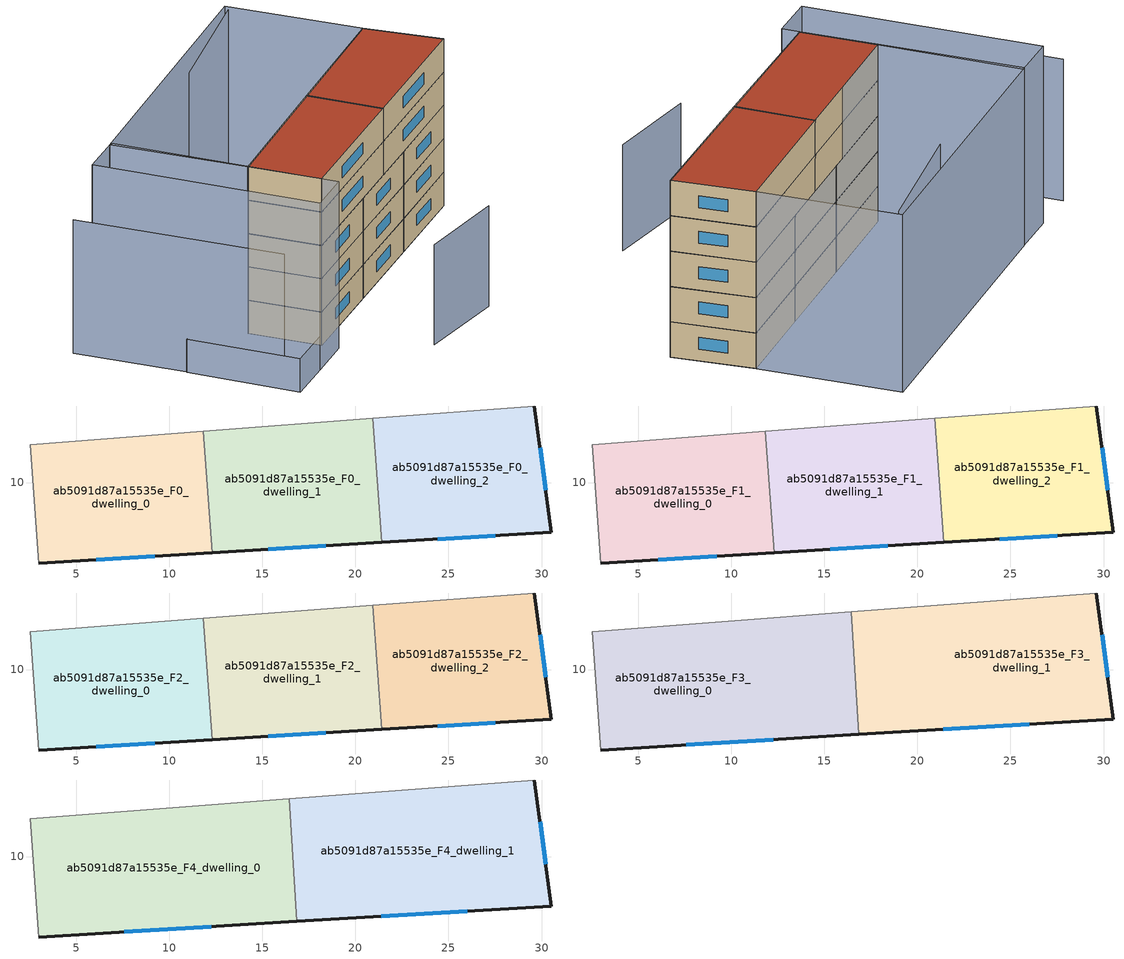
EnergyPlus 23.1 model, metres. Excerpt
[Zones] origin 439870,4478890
ab5091d87a15535e_F0_dwelling_0
 floor ground (EU_floor_Construction): 12.3,6.24 11.84,12.75 2.52,12.03 2.98,5.68 z0
 wall outside (EU_wall_Construction): 12.3,6.24 2.98,5.68 z0:3
 wall adiabatic (EU_wall_Construction): 2.98,5.68 2.52,12.03 11.84,12.75 z0:3
 wall to ab5091d87a15535e_F0_dwelling_1 (EU_wall_Construction): 11.84,12.75 12.3,6.24 z0:3
 window (EU_Window_Construction): 9.21,6.05 6.07,5.86 z0.99:2.01
ab5091d87a15535e_F0_dwelling_1
 floor ground (EU_floor_Construction): 21.41,6.79 20.93,13.45 11.84,12.75 12.3,6.24 z0
 wall outside (EU_wall_Construction): 21.41,6.79 12.3,6.24 z0:3
 wall adiabatic (EU_wall_Construction): 11.84,12.75 20.93,13.45 z0:3
 wall to ab5091d87a15535e_F0_dwelling_2 (EU_wall_Construction): 20.93,13.45 21.41,6.79 z0:3
 window (EU_Window_Construction): 18.39,6.6 15.32,6.42 z0.99:2.01
ab5091d87a15535e_F0_dwelling_2
 floor ground (EU_floor_Construction): 30.53,7.33 29.62,14.11 20.93,13.45 21.41,6.79 z0
 wall outside (EU_wall_Construction): 29.62,14.11 30.53,7.33 21.41,6.79 z0:3
 wall adiabatic (EU_wall_Construction): 20.93,13.45 29.62,14.11 z0:3
 window (EU_Window_Construction): 29.92,11.86 30.23,9.58 / 27.51,7.15 24.44,6.97 z0.99:2.01
ab5091d87a15535e_F1_dwelling_0
 floor to ab5091d87a15535e_F0_dwelling_0 (EU_floor_Construction): 12.3,6.24 11.84,12.75 2.52,12.03 2.98,5.68 z3
 wall outside (EU_wall_Construction): 12.3,6.24 2.98,5.68 z3:6
 wall adiabatic (EU_wall_Construction): 2.98,5.68 2.52,12.03 11.84,12.75 z3:6
 wall to ab5091d87a15535e_F1_dwelling_1 (EU_wall_Construction): 11.84,12.75 12.3,6.24 z3:6
 window (EU_Window_Construction): 9.21,6.05 6.07,5.86 z3.99:5.01
ab5091d87a15535e_F1_dwelling_1
 floor to ab5091d87a15535e_F0_dwelling_1 (EU_floor_Construction): 21.41,6.79 20.93,13.45 11.84,12.75 12.3,6.24 z3
 wall outside (EU_wall_Construction): 21.41,6.79 12.3,6.24 z3:6
 wall adiabatic (EU_wall_Construction): 11.84,12.75 20.93,13.45 z3:6
 wall to ab5091d87a15535e_F1_dwelling_2 (EU_wall_Construction): 20.93,13.45 21.41,6.79 z3:6
 window (EU_Window_Construction): 18.39,6.6 15.32,6.42 z3.99:5.01
ab5091d87a15535e_F1_dwelling_2
 floor to ab5091d87a15535e_F0_dwelling_2 (EU_floor_Construction): 30.53,7.33 29.62,14.11 20.93,13.45 21.41,6.79 z3
 wall outside (EU_wall_Construction): 29.62,14.11 30.53,7.33 21.41,6.79 z3:6
 wall adiabatic (EU_wall_Construction): 20.93,13.45 29.62,14.11 z3:6
 window (EU_Window_Construction): 29.92,11.86 30.23,9.58 / 27.51,7.15 24.44,6.97 z3.99:5.01
ab5091d87a15535e_F2_dwelling_0
 floor to ab5091d87a15535e_F1_dwelling_0 (EU_floor_Construction): 12.3,6.24 11.84,12.75 2.52,12.03 2.98,5.68 z6
 wall outside (EU_wall_Construction): 12.3,6.24 2.98,5.68 z6:9
 wall adiabatic (EU_wall_Construction): 2.98,5.68 2.52,12.03 11.84,12.75 z6:9
 wall to ab5091d87a15535e_F2_dwelling_1 (EU_wall_Construction): 11.84,12.75 12.3,6.24 z6:9
 window (EU_Window_Construction): 9.21,6.05 6.07,5.86 z6.99:8.01
ab5091d87a15535e_F2_dwelling_1
 floor to ab5091d87a15535e_F1_dwelling_1 (EU_floor_Construction): 21.41,6.79 20.93,13.45 11.84,12.75 12.3,6.24 z6
 wall outside (EU_wall_Construction): 21.41,6.79 12.3,6.24 z6:9
 wall adiabatic (EU_wall_Construction): 11.84,12.75 20.93,13.45 z6:9
 wall to ab5091d87a15535e_F2_dwelling_2 (EU_wall_Construction): 20.93,13.45 21.41,6.79 z6:9
 window (EU_Window_Construction): 18.39,6.6 15.32,6.42 z6.99:8.01
ab5091d87a15535e_F2_dwelling_2
 floor to ab5091d87a15535e_F1_dwelling_2 (EU_floor_Construction): 30.53,7.33 29.62,14.11 20.93,13.45 21.41,6.79 z6
 wall outside (EU_wall_Construction): 29.62,14.11 30.53,7.33 21.41,6.79 z6:9
 wall adiabatic (EU_wall_Construction): 20.93,13.45 29.62,14.11 z6:9
 window (EU_Window_Construction): 29.92,11.86 30.23,9.58 / 27.51,7.15 24.44,6.97 z6.99:8.01
ab5091d87a15535e_F3_dwelling_0
 floor to ab5091d87a15535e_F2_dwelling_0 (EU_floor_Construction): 12.3,6.24 11.84,12.75 2.52,12.03 2.98,5.68 z9
 floor to ab5091d87a15535e_F2_dwelling_1 (EU_floor_Construction): 16.85,6.51 16.45,13.1 11.84,12.75 12.3,6.24 z9
 wall outside (EU_wall_Construction): 16.85,6.51 2.98,5.68 z9:12
 wall adiabatic (EU_wall_Construction): 2.98,5.68 2.52,12.03 16.45,13.1 z9:12
 wall to ab5091d87a15535e_F3_dwelling_1 (EU_wall_Construction): 16.45,13.1 16.85,6.51 z9:12
 window (EU_Window_Construction): 12.25,6.23 7.57,5.95 z9.99:11.01
ab5091d87a15535e_F3_dwelling_1
 floor to ab5091d87a15535e_F2_dwelling_1 (EU_floor_Construction): 21.41,6.79 20.93,13.45 16.45,13.1 16.85,6.51 z9
 floor to ab5091d87a15535e_F2_dwelling_2 (EU_floor_Construction): 30.53,7.33 29.62,14.11 20.94,13.44 21.41,6.79 z9
 wall outside (EU_wall_Construction): 29.62,14.11 30.53,7.33 16.85,6.51 z9:12
 wall adiabatic (EU_wall_Construction): 16.45,13.1 29.62,14.11 z9:12
 window (EU_Window_Construction): 26,7.06 21.38,6.78 / 29.92,11.86 30.23,9.58 z9.99:11.01
ab5091d87a15535e_F4_dwelling_0
 floor to ab5091d87a15535e_F3_dwelling_0 (EU_floor_Construction): 16.85,6.51 16.45,13.1 2.52,12.03 2.98,5.68 z12
 wall outside (EU_wall_Construction): 16.85,6.51 2.98,5.68 z12:15
 wall adiabatic (EU_wall_Construction): 2.98,5.68 2.52,12.03 16.45,13.1 z12:15
 wall to ab5091d87a15535e_F4_dwelling_1 (EU_wall_Construction): 16.45,13.1 16.85,6.51 z12:15
 window (EU_Window_Construction): 12.25,6.23 7.57,5.95 z12.99:14.01
 roof outside (EU_roof_Construction): 16.45,13.1 16.85,6.51 2.98,5.68 2.52,12.03 z15
ab5091d87a15535e_F4_dwelling_1
 floor to ab5091d87a15535e_F3_dwelling_1 (EU_floor_Construction): 30.53,7.33 29.62,14.11 16.45,13.1 16.85,6.51 z12
 wall outside (EU_wall_Construction): 29.62,14.11 30.53,7.33 16.85,6.51 z12:15
 wall adiabatic (EU_wall_Construction): 16.45,13.1 29.62,14.11 z12:15
 window (EU_Window_Construction): 26,7.06 21.38,6.78 / 29.92,11.86 30.23,9.58 z12.99:14.01
 roof outside (EU_roof_Construction): 29.62,14.11 30.53,7.33 16.85,6.51 16.45,13.1 z15
shading: 6.87,-2.51 15.18,-3.59 z0:9; 28.23,25.41 16.38,23.49 / 29.62,14.11 2.52,12.03 / 2.52,12.03 1.61,23.86 / 1.61,23.86 28.71,25.94 / 28.71,25.94 29.62,14.11 / -1.14,3.97 -2.33,23.62 / -2.33,23.62 1.88,23.87 / 1.88,23.87 3.07,4.22 / 3.07,4.22 -1.14,3.97 z0:15; -6.02,13.59 -1.65,13.82 / -1.65,13.82 -1.14,3.98 / -1.14,3.98 -5.51,3.75 / -5.51,3.75 -6.02,13.59 z0:3; -6.55,23.4 -5.36,5.22 z0:12
[Building]
EU S2 Campaign: North Axis=0; Terrain=City; Solar Distribution=FullExterior
[Site:Location]
Madrid: Latitude=40.5; Longitude=-3.5; Time Zone=1; Elevation=609
[SizingPeriod:WeatherFileDays]
AnnualSizingPeriod: Begin Month=1; Begin Day of Month=1; End Month=12; End Day of Month=31; Day of Week for Start Day=Monday; Use Weather File Daylight Saving Period=No; Use Weather File Rain and Snow Indicators=No
[MATERIAL]
EU_InternalMass_Material: Roughness=MediumRough; Thickness=0.1; Conductivity=1; Density=1800; Specific Heat=900; Thermal Absorptance=0.9; Solar Absorptance=0.7; Visible Absorptance=0.7
[MATERIAL:NOMASS] Roughness=MediumRough; Thermal Absorptance=0.9; Solar Absorptance=0.7; Visible Absorptance=0.7
Name | Thermal Resistance
EU_wall_NoMass | 0.609216
EU_roof_NoMass | 0.513268
EU_floor_NoMass | 0.568163
[WINDOWMATERIAL:SIMPLEGLAZINGSYSTEM]
EU_Window_SimpleGlazing: UFactor=5.50606; Solar Heat Gain Coefficient=0.85; Visible Transmittance=0.85
[CONSTRUCTION]
EU_wall_Construction: EU_wall_NoMass
EU_roof_Construction: EU_roof_NoMass
EU_floor_Construction: EU_floor_NoMass
EU_InternalMass_Construction: EU_InternalMass_Material
EU_Window_Construction: EU_Window_SimpleGlazing
[ZONE] Type=1; Multiplier=1; Ceiling Height=autocalculate; Floor Area=autocalculate; Part of Total Floor Area=Yes
Name | Volume
ab5091d87a15535e_F0_dwelling_0; ab5091d87a15535e_F1_dwelling_0; ab5091d87a15535e_F2_dwelling_0 | 180.702
ab5091d87a15535e_F3_dwelling_0; ab5091d87a15535e_F4_dwelling_0 | 271.066
ab5091d87a15535e_F0_dwelling_1; ab5091d87a15535e_F1_dwelling_1; ab5091d87a15535e_F2_dwelling_1 | 180.708
ab5091d87a15535e_F3_dwelling_1; ab5091d87a15535e_F4_dwelling_1 | 271.054
ab5091d87a15535e_F0_dwelling_2; ab5091d87a15535e_F1_dwelling_2; ab5091d87a15535e_F2_dwelling_2 | 180.709
[INTERNALMASS] Construction=EU_InternalMass_Construction
Name | Zone or ZoneList | Surface Area
ab5091d87a15535e_F0_dwelling_0_EU_InternalMass | ab5091d87a15535e_F0_dwelling_0 | 60.2339
ab5091d87a15535e_F0_dwelling_1_EU_InternalMass | ab5091d87a15535e_F0_dwelling_1 | 60.236
ab5091d87a15535e_F0_dwelling_2_EU_InternalMass | ab5091d87a15535e_F0_dwelling_2 | 60.2361
ab5091d87a15535e_F1_dwelling_0_EU_InternalMass | ab5091d87a15535e_F1_dwelling_0 | 60.2339
ab5091d87a15535e_F1_dwelling_1_EU_InternalMass | ab5091d87a15535e_F1_dwelling_1 | 60.236
ab5091d87a15535e_F1_dwelling_2_EU_InternalMass | ab5091d87a15535e_F1_dwelling_2 | 60.2361
ab5091d87a15535e_F2_dwelling_0_EU_InternalMass | ab5091d87a15535e_F2_dwelling_0 | 60.2339
ab5091d87a15535e_F2_dwelling_1_EU_InternalMass | ab5091d87a15535e_F2_dwelling_1 | 60.236
ab5091d87a15535e_F2_dwelling_2_EU_InternalMass | ab5091d87a15535e_F2_dwelling_2 | 60.2361
ab5091d87a15535e_F3_dwelling_0_EU_InternalMass | ab5091d87a15535e_F3_dwelling_0 | 90.3552
ab5091d87a15535e_F3_dwelling_1_EU_InternalMass | ab5091d87a15535e_F3_dwelling_1 | 90.3528
ab5091d87a15535e_F4_dwelling_0_EU_InternalMass | ab5091d87a15535e_F4_dwelling_0 | 90.3552
ab5091d87a15535e_F4_dwelling_1_EU_InternalMass | ab5091d87a15535e_F4_dwelling_1 | 90.3528
[OTHEREQUIPMENT] Fuel Type=Electricity; Design Level Calculation Method=Watts/Area; Power per Zone Floor Area=1; Fraction Latent=0; Fraction Radiant=0; Fraction Lost=0; Carbon Dioxide Generation Rate=0; EndUse Subcategory=EU_Step8_InternalGains
Name | Zone or ZoneList or Space or SpaceList | Schedule
EU_Step8_InternalGain_ab5091d87a15535e_F0_dwelling_0_f000 | ab5091d87a15535e_F0_dwelling_0 | EU_Step8_GainSchedule_ab5091d87a15535e_F0_dwelling_0_f000
EU_Step8_InternalGain_ab5091d87a15535e_F0_dwelling_1_f000 | ab5091d87a15535e_F0_dwelling_1 | EU_Step8_GainSchedule_ab5091d87a15535e_F0_dwelling_1_f000
EU_Step8_InternalGain_ab5091d87a15535e_F0_dwelling_2_f000 | ab5091d87a15535e_F0_dwelling_2 | EU_Step8_GainSchedule_ab5091d87a15535e_F0_dwelling_2_f000
EU_Step8_InternalGain_ab5091d87a15535e_F1_dwelling_0_f000 | ab5091d87a15535e_F1_dwelling_0 | EU_Step8_GainSchedule_ab5091d87a15535e_F1_dwelling_0_f000
EU_Step8_InternalGain_ab5091d87a15535e_F1_dwelling_1_f000 | ab5091d87a15535e_F1_dwelling_1 | EU_Step8_GainSchedule_ab5091d87a15535e_F1_dwelling_1_f000
EU_Step8_InternalGain_ab5091d87a15535e_F1_dwelling_2_f000 | ab5091d87a15535e_F1_dwelling_2 | EU_Step8_GainSchedule_ab5091d87a15535e_F1_dwelling_2_f000
EU_Step8_InternalGain_ab5091d87a15535e_F2_dwelling_0_f000 | ab5091d87a15535e_F2_dwelling_0 | EU_Step8_GainSchedule_ab5091d87a15535e_F2_dwelling_0_f000
EU_Step8_InternalGain_ab5091d87a15535e_F2_dwelling_1_f000 | ab5091d87a15535e_F2_dwelling_1 | EU_Step8_GainSchedule_ab5091d87a15535e_F2_dwelling_1_f000
EU_Step8_InternalGain_ab5091d87a15535e_F2_dwelling_2_f000 | ab5091d87a15535e_F2_dwelling_2 | EU_Step8_GainSchedule_ab5091d87a15535e_F2_dwelling_2_f000
EU_Step8_InternalGain_ab5091d87a15535e_F3_dwelling_0_f000 | ab5091d87a15535e_F3_dwelling_0 | EU_Step8_GainSchedule_ab5091d87a15535e_F3_dwelling_0_f000
EU_Step8_InternalGain_ab5091d87a15535e_F3_dwelling_1_f000 | ab5091d87a15535e_F3_dwelling_1 | EU_Step8_GainSchedule_ab5091d87a15535e_F3_dwelling_1_f000
EU_Step8_InternalGain_ab5091d87a15535e_F4_dwelling_0_f000 | ab5091d87a15535e_F4_dwelling_0 | EU_Step8_GainSchedule_ab5091d87a15535e_F4_dwelling_0_f000
EU_Step8_InternalGain_ab5091d87a15535e_F4_dwelling_1_f000 | ab5091d87a15535e_F4_dwelling_1 | EU_Step8_GainSchedule_ab5091d87a15535e_F4_dwelling_1_f000
[ZONEVENTILATION:DESIGNFLOWRATE] Schedule=EU_AlwaysOn; Design Flow Rate Calculation Method=AirChanges/Hour; Air Changes per Hour=0.752966; Ventilation Type=Natural; Fan Pressure Rise=0; Fan Total Efficiency=1; Constant Term Coefficient=1; Temperature Term Coefficient=0; Velocity Term Coefficient=0; Velocity Squared Term Coefficient=0; Minimum Indoor Temperature=-100; Maximum Indoor Temperature=100; Delta Temperature=-100; Minimum Outdoor Temperature=-100; Maximum Outdoor Temperature=100; Maximum Wind Speed=40
Name | Zone or ZoneList or Space or SpaceList
EU_ConstantAir_ab5091d87a15535e_F0_dwelling_0 | ab5091d87a15535e_F0_dwelling_0
EU_ConstantAir_ab5091d87a15535e_F0_dwelling_1 | ab5091d87a15535e_F0_dwelling_1
EU_ConstantAir_ab5091d87a15535e_F0_dwelling_2 | ab5091d87a15535e_F0_dwelling_2
EU_ConstantAir_ab5091d87a15535e_F1_dwelling_0 | ab5091d87a15535e_F1_dwelling_0
EU_ConstantAir_ab5091d87a15535e_F1_dwelling_1 | ab5091d87a15535e_F1_dwelling_1
EU_ConstantAir_ab5091d87a15535e_F1_dwelling_2 | ab5091d87a15535e_F1_dwelling_2
EU_ConstantAir_ab5091d87a15535e_F2_dwelling_0 | ab5091d87a15535e_F2_dwelling_0
EU_ConstantAir_ab5091d87a15535e_F2_dwelling_1 | ab5091d87a15535e_F2_dwelling_1
EU_ConstantAir_ab5091d87a15535e_F2_dwelling_2 | ab5091d87a15535e_F2_dwelling_2
EU_ConstantAir_ab5091d87a15535e_F3_dwelling_0 | ab5091d87a15535e_F3_dwelling_0
EU_ConstantAir_ab5091d87a15535e_F3_dwelling_1 | ab5091d87a15535e_F3_dwelling_1
EU_ConstantAir_ab5091d87a15535e_F4_dwelling_0 | ab5091d87a15535e_F4_dwelling_0
EU_ConstantAir_ab5091d87a15535e_F4_dwelling_1 | ab5091d87a15535e_F4_dwelling_1
[HVACTEMPLATE:THERMOSTAT] Constant Heating Setpoint=20; Constant Cooling Setpoint=50
EU_HeatOnly_ab5091d87a15535e_F0_dwelling_0; EU_HeatOnly_ab5091d87a15535e_F0_dwelling_1; EU_HeatOnly_ab5091d87a15535e_F0_dwelling_2; EU_HeatOnly_ab5091d87a15535e_F1_dwelling_0; EU_HeatOnly_ab5091d87a15535e_F1_dwelling_1; EU_HeatOnly_ab5091d87a15535e_F1_dwelling_2; EU_HeatOnly_ab5091d87a15535e_F2_dwelling_0; EU_HeatOnly_ab5091d87a15535e_F2_dwelling_1; EU_HeatOnly_ab5091d87a15535e_F2_dwelling_2; EU_HeatOnly_ab5091d87a15535e_F3_dwelling_0; EU_HeatOnly_ab5091d87a15535e_F3_dwelling_1; EU_HeatOnly_ab5091d87a15535e_F4_dwelling_0; EU_HeatOnly_ab5091d87a15535e_F4_dwelling_1
[HVACTEMPLATE:ZONE:IDEALLOADSAIRSYSTEM] System Availability Schedule=EU_AlwaysOn; Maximum Heating Supply Air Temperature=50; Minimum Cooling Supply Air Temperature=13; Maximum Heating Supply Air Humidity Ratio=0.0156; Minimum Cooling Supply Air Humidity Ratio=0.0077; Heating Limit=NoLimit; Cooling Limit=NoLimit; Heating Availability Schedule=EU_AlwaysOn; Cooling Availability Schedule=EU_CoolingOff; Dehumidification Control Type=ConstantSensibleHeatRatio; Cooling Sensible Heat Ratio=0.7; Dehumidification Setpoint=60; Humidification Control Type=None; Humidification Setpoint=30; Outdoor Air Method=None; Outdoor Air Flow Rate per Person=0.00944; Outdoor Air Flow Rate per Zone Floor Area=0; Outdoor Air Flow Rate per Zone=0; Demand Controlled Ventilation Type=None; Outdoor Air Economizer Type=NoEconomizer; Heat Recovery Type=None; Sensible Heat Recovery Effectiveness=0.7; Latent Heat Recovery Effectiveness=0.65
Name | Template Thermostat
ab5091d87a15535e_F0_dwelling_0 | EU_HeatOnly_ab5091d87a15535e_F0_dwelling_0
ab5091d87a15535e_F0_dwelling_1 | EU_HeatOnly_ab5091d87a15535e_F0_dwelling_1
ab5091d87a15535e_F0_dwelling_2 | EU_HeatOnly_ab5091d87a15535e_F0_dwelling_2
ab5091d87a15535e_F1_dwelling_0 | EU_HeatOnly_ab5091d87a15535e_F1_dwelling_0
ab5091d87a15535e_F1_dwelling_1 | EU_HeatOnly_ab5091d87a15535e_F1_dwelling_1
ab5091d87a15535e_F1_dwelling_2 | EU_HeatOnly_ab5091d87a15535e_F1_dwelling_2
ab5091d87a15535e_F2_dwelling_0 | EU_HeatOnly_ab5091d87a15535e_F2_dwelling_0
ab5091d87a15535e_F2_dwelling_1 | EU_HeatOnly_ab5091d87a15535e_F2_dwelling_1
ab5091d87a15535e_F2_dwelling_2 | EU_HeatOnly_ab5091d87a15535e_F2_dwelling_2
ab5091d87a15535e_F3_dwelling_0 | EU_HeatOnly_ab5091d87a15535e_F3_dwelling_0
ab5091d87a15535e_F3_dwelling_1 | EU_HeatOnly_ab5091d87a15535e_F3_dwelling_1
ab5091d87a15535e_F4_dwelling_0 | EU_HeatOnly_ab5091d87a15535e_F4_dwelling_0
ab5091d87a15535e_F4_dwelling_1 | EU_HeatOnly_ab5091d87a15535e_F4_dwelling_1
[SIZING:ZONE] Zone Cooling Design Supply Air Temperature Input Method=SupplyAirTemperature; Zone Cooling Design Supply Air Temperature=13; Zone Heating Design Supply Air Temperature Input Method=SupplyAirTemperature; Zone Heating Design Supply Air Temperature=50; Zone Cooling Design Supply Air Humidity Ratio=0.008; Zone Heating Design Supply Air Humidity Ratio=0.008; Cooling Design Air Flow Method=DesignDay; Cooling Design Air Flow Rate=0; Cooling Minimum Air Flow per Zone Floor Area=0.000762; Cooling Minimum Air Flow=0; Cooling Minimum Air Flow Fraction=0.2; Heating Design Air Flow Method=DesignDay; Heating Design Air Flow Rate=0; Heating Maximum Air Flow per Zone Floor Area=0.002032; Heating Maximum Air Flow=0.141576; Heating Maximum Air Flow Fraction=0.3; Account for Dedicated Outdoor Air System=No; Dedicated Outdoor Air System Control Strategy=NeutralSupplyAir; Dedicated Outdoor Air Low Setpoint Temperature for Design=autosize; Dedicated Outdoor Air High Setpoint Temperature for Design=autosize; Zone Load Sizing Method=Sensible Load Only No Latent Load; Zone Latent Cooling Design Supply Air Humidity Ratio Input Method=HumidityRatioDifference; Zone Cooling Design Supply Air Humidity Ratio Difference=0.005; Zone Latent Heating Design Supply Air Humidity Ratio Input Method=HumidityRatioDifference; Zone Humidification Design Supply Air Humidity Ratio Difference=0.005
ab5091d87a15535e_F0_dwelling_0; ab5091d87a15535e_F0_dwelling_1; ab5091d87a15535e_F0_dwelling_2; ab5091d87a15535e_F1_dwelling_0; ab5091d87a15535e_F1_dwelling_1; ab5091d87a15535e_F1_dwelling_2; ab5091d87a15535e_F2_dwelling_0; ab5091d87a15535e_F2_dwelling_1; ab5091d87a15535e_F2_dwelling_2; ab5091d87a15535e_F3_dwelling_0; ab5091d87a15535e_F3_dwelling_1; ab5091d87a15535e_F4_dwelling_0; ab5091d87a15535e_F4_dwelling_1
[SCHEDULE:CONSTANT]
Name | Hourly Value
EU_AlwaysOn | 1
EU_CoolingOff | 0
[SCHEDULE:FILE] Column Number=1; Rows to Skip at Top=0; Number of Hours of Data=8760; Column Separator=Comma; Interpolate to Timestep=No; Minutes per Item=60; Adjust Schedule for Daylight Savings=Yes
Name | File
EU_Step8_GainSchedule_ab5091d87a15535e_F0_dwelling_0_f000 | ../../schedules/ab5091d87a15535e/ab5091d87a15535e_F0_dwelling_0_f000_gain.csv
EU_Step8_GainSchedule_ab5091d87a15535e_F0_dwelling_1_f000 | ../../schedules/ab5091d87a15535e/ab5091d87a15535e_F0_dwelling_1_f000_gain.csv
EU_Step8_GainSchedule_ab5091d87a15535e_F0_dwelling_2_f000 | ../../schedules/ab5091d87a15535e/ab5091d87a15535e_F0_dwelling_2_f000_gain.csv
EU_Step8_GainSchedule_ab5091d87a15535e_F1_dwelling_0_f000 | ../../schedules/ab5091d87a15535e/ab5091d87a15535e_F1_dwelling_0_f000_gain.csv
EU_Step8_GainSchedule_ab5091d87a15535e_F1_dwelling_1_f000 | ../../schedules/ab5091d87a15535e/ab5091d87a15535e_F1_dwelling_1_f000_gain.csv
EU_Step8_GainSchedule_ab5091d87a15535e_F1_dwelling_2_f000 | ../../schedules/ab5091d87a15535e/ab5091d87a15535e_F1_dwelling_2_f000_gain.csv
EU_Step8_GainSchedule_ab5091d87a15535e_F2_dwelling_0_f000 | ../../schedules/ab5091d87a15535e/ab5091d87a15535e_F2_dwelling_0_f000_gain.csv
EU_Step8_GainSchedule_ab5091d87a15535e_F2_dwelling_1_f000 | ../../schedules/ab5091d87a15535e/ab5091d87a15535e_F2_dwelling_1_f000_gain.csv
EU_Step8_GainSchedule_ab5091d87a15535e_F2_dwelling_2_f000 | ../../schedules/ab5091d87a15535e/ab5091d87a15535e_F2_dwelling_2_f000_gain.csv
EU_Step8_GainSchedule_ab5091d87a15535e_F3_dwelling_0_f000 | ../../schedules/ab5091d87a15535e/ab5091d87a15535e_F3_dwelling_0_f000_gain.csv
EU_Step8_GainSchedule_ab5091d87a15535e_F3_dwelling_1_f000 | ../../schedules/ab5091d87a15535e/ab5091d87a15535e_F3_dwelling_1_f000_gain.csv
EU_Step8_GainSchedule_ab5091d87a15535e_F4_dwelling_0_f000 | ../../schedules/ab5091d87a15535e/ab5091d87a15535e_F4_dwelling_0_f000_gain.csv
EU_Step8_GainSchedule_ab5091d87a15535e_F4_dwelling_1_f000 | ../../schedules/ab5091d87a15535e/ab5091d87a15535e_F4_dwelling_1_f000_gain.csv
